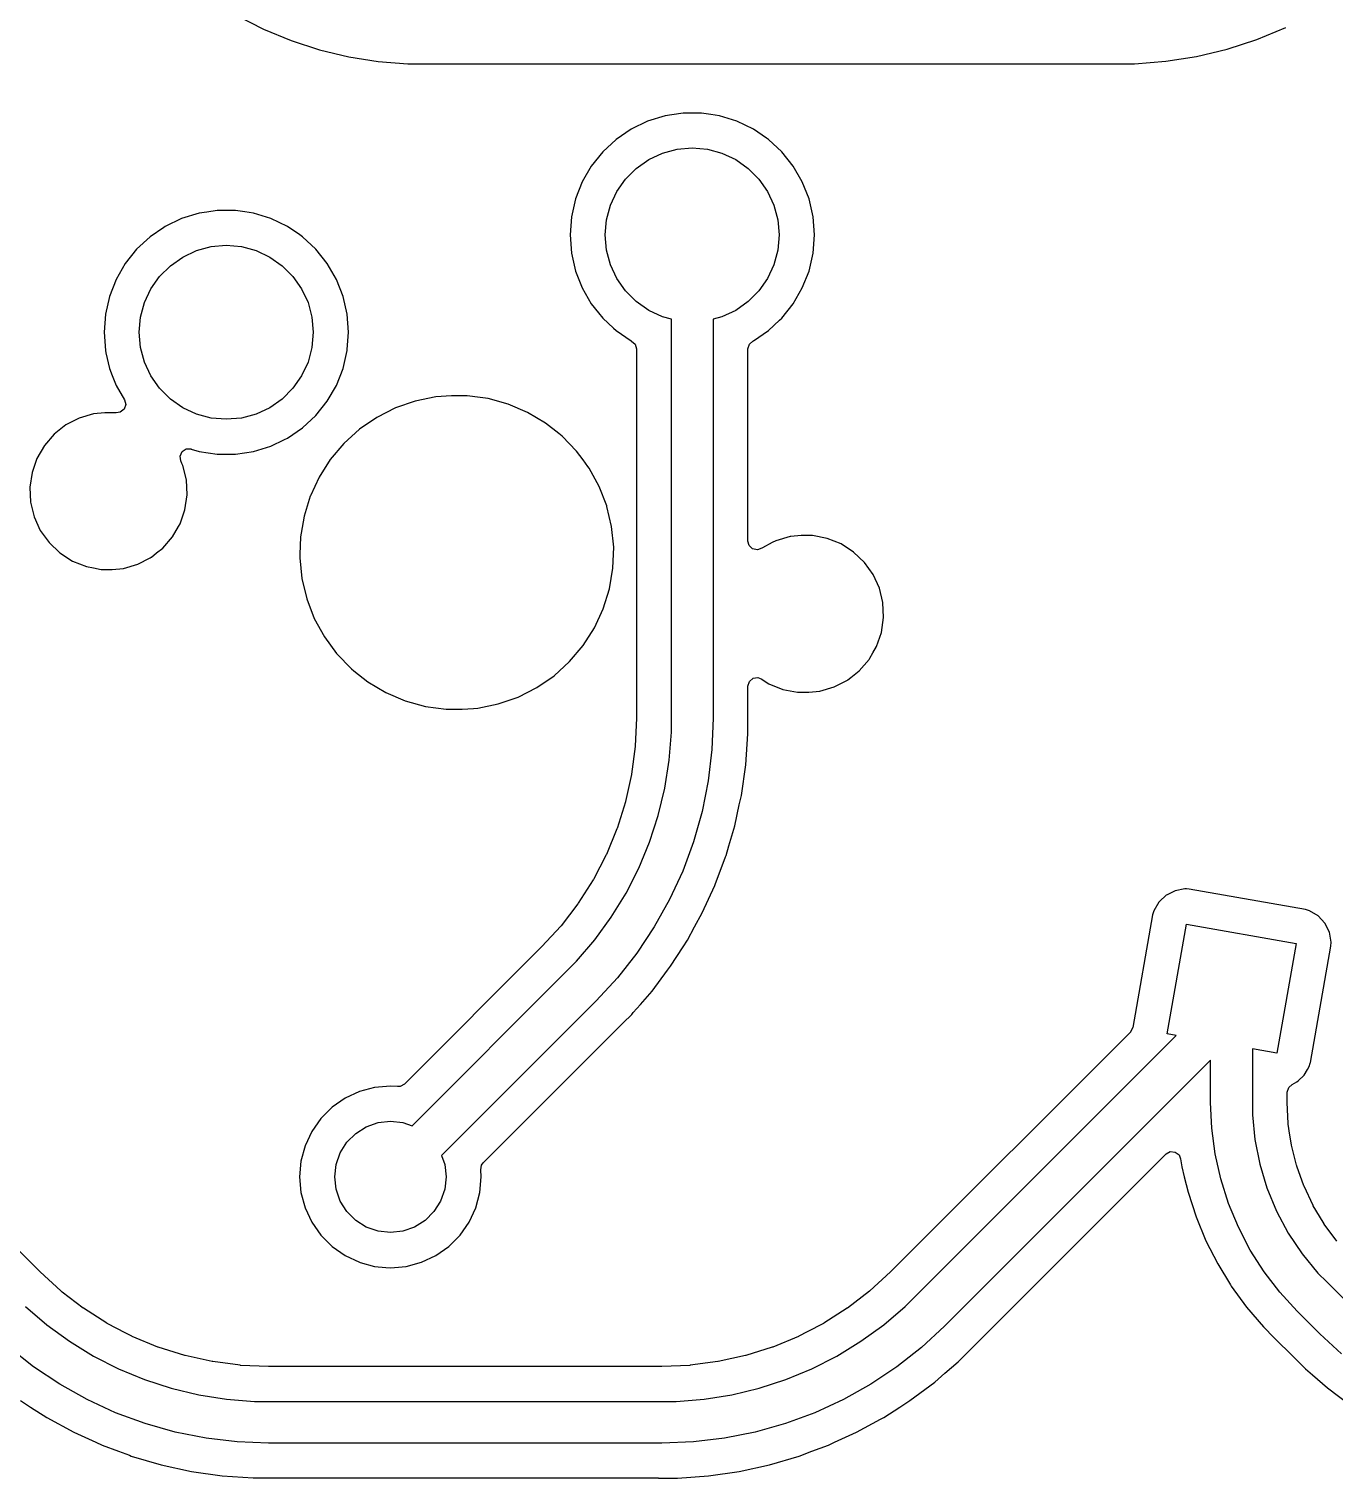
# Model space of a CAD drawing. Extents: x 68 to 346, y -197 to -84.
# Drawn here: x 119.46 to 138.21, y -154.47 to -133.65 of the extents above; entities that cross this region are included whole.
import ezdxf

# ---------------------------------------------------------------- set-up
doc = ezdxf.new("R2010")
doc.units = 0
doc.layers.add('BLACK', color=7, linetype='CONTINUOUS')

msp = doc.modelspace()

# ---------------------------------------------------------------- linework, layer by layer
at = {"layer": 'BLACK', "linetype": 'CONTINUOUS'}
for p, q in [((122.45, -133.458), (122.832, -133.653)), ((122.832, -133.653), (123.229, -133.817)), ((137.103, -133.801), (137.519, -133.628)), ((123.229, -133.817), (123.229, -133.817)), ((123.229, -133.817), (123.229, -133.817)), ((123.229, -133.817), (123.637, -133.949)), ((136.675, -133.94), (137.103, -133.801)), ((137.103, -133.801), (137.103, -133.801)), ((137.103, -133.801), (137.103, -133.801)), ((123.637, -133.949), (124.055, -134.05)), ((124.055, -134.05), (124.055, -134.05)), ((124.055, -134.05), (124.479, -134.117)), ((135.793, -134.115), (136.237, -134.045)), ((136.237, -134.045), (136.675, -133.94)), ((136.237, -134.045), (136.237, -134.045)), ((124.479, -134.117), (124.907, -134.15)), ((124.907, -134.15), (124.907, -134.15)), ((124.907, -134.15), (125.069, -134.15)), ((125.069, -134.15), (125.069, -134.15)), ((125.069, -134.15), (125.076, -134.15)), ((125.076, -134.15), (125.121, -134.15)), ((125.121, -134.15), (125.205, -134.15)), ((125.205, -134.15), (135.035, -134.15)), ((135.035, -134.15), (135.068, -134.15)), ((135.068, -134.15), (135.068, -134.151)), ((135.068, -134.151), (135.119, -134.151)), ((135.119, -134.151), (135.119, -134.151)), ((135.119, -134.151), (135.344, -134.151)), ((135.344, -134.151), (135.793, -134.115)), ((135.344, -134.151), (135.344, -134.151)), ((128.6, -134.9), (128.349, -134.977)), ((128.698, -134.885), (128.6, -134.9)), ((128.6, -134.9), (128.6, -134.9)), ((128.6, -134.9), (128.6, -134.9)), ((128.86, -134.861), (128.698, -134.885)), ((129.122, -134.861), (128.86, -134.861)), ((128.86, -134.861), (128.86, -134.861)), ((129.257, -134.881), (129.122, -134.861)), ((129.122, -134.861), (129.122, -134.861)), ((129.381, -134.9), (129.257, -134.881)), ((129.632, -134.977), (129.381, -134.9)), ((129.381, -134.9), (129.381, -134.9)), ((129.381, -134.9), (129.381, -134.9)), ((128.113, -135.091), (127.896, -135.239)), ((128.349, -134.977), (128.113, -135.091)), ((128.113, -135.091), (128.113, -135.091)), ((129.869, -135.091), (129.632, -134.977)), ((129.632, -134.977), (129.632, -134.977)), ((130.055, -135.218), (129.869, -135.091)), ((129.869, -135.091), (129.869, -135.091)), ((129.869, -135.091), (129.869, -135.091)), ((129.869, -135.091), (129.869, -135.091)), ((127.896, -135.239), (127.704, -135.417)), ((130.085, -135.239), (130.055, -135.218)), ((130.278, -135.417), (130.085, -135.239)), ((127.704, -135.417), (127.54, -135.623)), ((128.187, -135.654), (128.366, -135.529)), ((128.366, -135.529), (128.563, -135.437)), ((128.563, -135.437), (128.774, -135.38)), ((128.774, -135.38), (128.991, -135.361)), ((128.991, -135.361), (129.208, -135.38)), ((129.208, -135.38), (129.418, -135.437)), ((129.418, -135.437), (129.616, -135.529)), ((129.616, -135.529), (129.794, -135.654)), ((130.441, -135.623), (130.278, -135.417)), ((130.278, -135.417), (130.278, -135.417)), ((130.278, -135.417), (130.278, -135.417)), ((127.54, -135.623), (127.409, -135.85)), ((128.033, -135.808), (128.187, -135.654)), ((129.794, -135.654), (129.948, -135.808)), ((130.572, -135.85), (130.441, -135.623)), ((127.409, -135.85), (127.313, -136.094)), ((127.908, -135.986), (128.033, -135.808)), ((129.948, -135.808), (130.073, -135.986)), ((130.668, -136.094), (130.572, -135.85)), ((127.313, -136.094), (127.255, -136.35)), ((127.313, -136.094), (127.313, -136.094)), ((127.816, -136.184), (127.908, -135.986)), ((130.073, -135.986), (130.165, -136.184)), ((130.727, -136.35), (130.668, -136.094)), ((121.906, -136.299), (121.655, -136.376)), ((122.016, -136.282), (121.906, -136.299)), ((121.906, -136.299), (121.906, -136.299)), ((121.906, -136.299), (121.906, -136.299)), ((122.165, -136.26), (122.016, -136.282)), ((122.427, -136.26), (122.165, -136.26)), ((122.165, -136.26), (122.165, -136.26)), ((122.561, -136.28), (122.427, -136.26)), ((122.427, -136.26), (122.427, -136.26)), ((122.687, -136.299), (122.561, -136.28)), ((122.938, -136.376), (122.687, -136.299)), ((122.687, -136.299), (122.687, -136.299)), ((122.687, -136.299), (122.687, -136.299)), ((127.255, -136.35), (127.235, -136.611)), ((127.255, -136.35), (127.255, -136.35)), ((127.76, -136.394), (127.816, -136.184)), ((130.165, -136.184), (130.222, -136.394)), ((130.746, -136.611), (130.727, -136.35)), ((130.727, -136.35), (130.727, -136.35)), ((130.727, -136.35), (130.727, -136.35)), ((130.727, -136.35), (130.727, -136.35)), ((121.398, -136.504), (121.202, -136.638)), ((121.419, -136.49), (121.398, -136.504)), ((121.655, -136.376), (121.419, -136.49)), ((121.419, -136.49), (121.419, -136.49)), ((121.419, -136.49), (121.419, -136.49)), ((121.419, -136.49), (121.419, -136.49)), ((123.174, -136.49), (122.938, -136.376)), ((122.938, -136.376), (122.938, -136.376)), ((123.352, -136.611), (123.174, -136.49)), ((123.174, -136.49), (123.174, -136.49)), ((123.174, -136.49), (123.174, -136.49)), ((123.174, -136.49), (123.174, -136.49)), ((127.741, -136.611), (127.76, -136.394)), ((130.222, -136.394), (130.241, -136.611)), ((121.202, -136.638), (121.009, -136.816)), ((121.869, -136.836), (122.079, -136.779)), ((122.079, -136.779), (122.296, -136.76)), ((122.296, -136.76), (122.513, -136.779)), ((122.513, -136.779), (122.724, -136.836)), ((123.391, -136.638), (123.352, -136.611)), ((123.583, -136.816), (123.391, -136.638)), ((127.235, -136.611), (127.235, -136.611)), ((127.235, -136.611), (127.255, -136.873)), ((127.76, -136.829), (127.741, -136.611)), ((130.241, -136.611), (130.222, -136.829)), ((130.727, -136.873), (130.746, -136.611)), ((130.746, -136.611), (130.746, -136.611)), ((121.009, -136.816), (120.846, -137.021)), ((121.493, -137.053), (121.671, -136.928)), ((121.671, -136.928), (121.869, -136.836)), ((122.724, -136.836), (122.921, -136.928)), ((122.921, -136.928), (123.1, -137.053)), ((123.747, -137.021), (123.583, -136.816)), ((123.583, -136.816), (123.583, -136.816)), ((123.583, -136.816), (123.583, -136.816)), ((127.255, -136.873), (127.255, -136.873)), ((127.255, -136.873), (127.313, -137.129)), ((127.816, -137.039), (127.76, -136.829)), ((130.222, -136.829), (130.165, -137.039)), ((130.668, -137.129), (130.727, -136.873)), ((130.727, -136.873), (130.727, -136.873)), ((120.846, -137.021), (120.715, -137.249)), ((121.339, -137.207), (121.493, -137.053)), ((123.1, -137.053), (123.254, -137.207)), ((123.878, -137.249), (123.747, -137.021)), ((127.313, -137.129), (127.313, -137.129)), ((127.313, -137.129), (127.313, -137.129)), ((127.313, -137.129), (127.409, -137.373)), ((127.908, -137.236), (127.816, -137.039)), ((130.165, -137.039), (130.073, -137.236)), ((130.572, -137.373), (130.668, -137.129)), ((120.715, -137.249), (120.619, -137.493)), ((121.122, -137.583), (121.214, -137.385)), ((121.214, -137.385), (121.339, -137.207)), ((123.254, -137.207), (123.379, -137.385)), ((123.379, -137.385), (123.471, -137.583)), ((123.974, -137.493), (123.878, -137.249)), ((127.409, -137.373), (127.54, -137.6)), ((128.033, -137.415), (127.908, -137.236)), ((130.073, -137.236), (129.948, -137.415)), ((130.441, -137.6), (130.572, -137.373)), ((120.619, -137.493), (120.56, -137.749)), ((120.619, -137.493), (120.619, -137.493)), ((121.065, -137.793), (121.122, -137.583)), ((123.471, -137.583), (123.527, -137.793)), ((124.032, -137.749), (123.974, -137.493)), ((127.54, -137.6), (127.645, -137.732)), ((128.187, -137.569), (128.033, -137.415)), ((128.366, -137.694), (128.187, -137.569)), ((129.794, -137.569), (129.616, -137.694)), ((129.948, -137.415), (129.794, -137.569)), ((130.278, -137.805), (130.441, -137.6)), ((120.56, -137.749), (120.541, -138.01)), ((120.56, -137.749), (120.56, -137.749)), ((121.046, -138.01), (121.065, -137.793)), ((123.527, -137.793), (123.546, -138.01)), ((124.052, -138.01), (124.032, -137.749)), ((124.032, -137.749), (124.032, -137.749)), ((124.032, -137.749), (124.032, -137.749)), ((127.645, -137.732), (127.704, -137.805)), ((127.704, -137.805), (127.861, -137.951)), ((128.563, -137.786), (128.366, -137.694)), ((128.691, -137.82), (128.563, -137.786)), ((128.691, -143.554), (128.691, -137.82)), ((129.418, -137.786), (129.291, -137.82)), ((129.291, -137.82), (129.291, -143.554)), ((129.616, -137.694), (129.418, -137.786)), ((130.243, -137.837), (130.278, -137.805)), ((130.278, -137.805), (130.278, -137.805)), ((130.278, -137.805), (130.278, -137.805)), ((120.541, -138.01), (120.541, -138.01)), ((120.541, -138.01), (120.56, -138.272)), ((121.065, -138.227), (121.046, -138.01)), ((123.546, -138.01), (123.527, -138.227)), ((124.033, -138.255), (124.052, -138.01)), ((124.052, -138.01), (124.052, -138.01)), ((127.861, -137.951), (127.896, -137.984)), ((127.896, -137.984), (128.113, -138.132)), ((129.869, -138.132), (130.085, -137.984)), ((130.085, -137.984), (130.243, -137.837)), ((121.122, -138.438), (121.065, -138.227)), ((123.527, -138.227), (123.471, -138.438)), ((128.113, -138.132), (128.12, -138.135)), ((128.12, -138.135), (128.172, -138.182)), ((128.172, -138.182), (128.19, -138.247)), ((129.791, -138.247), (129.811, -138.18)), ((129.811, -138.18), (129.862, -138.135)), ((129.862, -138.135), (129.869, -138.132)), ((120.56, -138.272), (120.56, -138.272)), ((120.56, -138.272), (120.56, -138.272)), ((120.56, -138.272), (120.56, -138.272)), ((120.56, -138.272), (120.568, -138.305)), ((120.568, -138.305), (120.619, -138.528)), ((121.214, -138.635), (121.122, -138.438)), ((123.471, -138.438), (123.379, -138.635)), ((123.974, -138.528), (124.032, -138.272)), ((124.032, -138.272), (124.033, -138.255)), ((128.19, -138.247), (128.19, -143.554)), ((129.791, -138.855), (129.791, -138.247)), ((120.619, -138.528), (120.619, -138.528)), ((120.619, -138.528), (120.619, -138.528)), ((120.619, -138.528), (120.659, -138.631)), ((120.659, -138.631), (120.715, -138.772)), ((121.339, -138.814), (121.214, -138.635)), ((123.379, -138.635), (123.254, -138.814)), ((123.878, -138.772), (123.974, -138.528)), ((120.715, -138.772), (120.835, -138.981)), ((121.493, -138.968), (121.339, -138.814)), ((123.254, -138.814), (123.1, -138.968)), ((123.747, -138.999), (123.878, -138.772)), ((129.791, -141.012), (129.791, -138.855)), ((120.852, -139.048), (120.829, -139.114)), ((120.835, -138.981), (120.852, -139.048)), ((121.671, -139.093), (121.493, -138.968)), ((123.1, -138.968), (122.921, -139.093)), ((123.583, -139.204), (123.747, -138.999)), ((125.011, -138.998), (124.727, -139.097)), ((125.307, -138.938), (125.011, -138.998)), ((125.532, -138.923), (125.307, -138.938)), ((125.307, -138.938), (125.307, -138.938)), ((125.758, -138.923), (125.532, -138.923)), ((125.532, -138.923), (125.532, -138.923)), ((125.944, -138.948), (125.758, -138.923)), ((126.057, -138.963), (125.944, -138.948)), ((126.347, -139.042), (126.057, -138.963)), ((126.625, -139.16), (126.347, -139.042)), ((126.347, -139.042), (126.347, -139.042)), ((120.184, -139.241), (119.993, -139.34)), ((120.39, -139.181), (120.184, -139.241)), ((120.551, -139.166), (120.39, -139.181)), ((120.39, -139.181), (120.39, -139.181)), ((120.712, -139.166), (120.551, -139.166)), ((120.716, -139.166), (120.712, -139.166)), ((120.774, -139.158), (120.716, -139.166)), ((120.829, -139.114), (120.774, -139.158)), ((121.869, -139.185), (121.671, -139.093)), ((122.079, -139.241), (121.869, -139.185)), ((122.296, -139.26), (122.079, -139.241)), ((122.513, -139.241), (122.296, -139.26)), ((122.724, -139.185), (122.513, -139.241)), ((122.921, -139.093), (122.724, -139.185)), ((123.391, -139.383), (123.583, -139.204)), ((124.458, -139.233), (124.209, -139.403)), ((124.727, -139.097), (124.458, -139.233)), ((124.727, -139.097), (124.727, -139.097)), ((126.884, -139.314), (126.625, -139.16)), ((119.824, -139.473), (119.683, -139.635)), ((119.993, -139.34), (119.824, -139.473)), ((119.824, -139.473), (119.824, -139.473)), ((123.174, -139.53), (123.391, -139.383)), ((124.209, -139.403), (123.986, -139.605)), ((127.074, -139.464), (126.884, -139.314)), ((126.884, -139.314), (126.884, -139.314)), ((126.884, -139.314), (126.884, -139.314)), ((127.12, -139.5), (127.074, -139.464)), ((119.683, -139.635), (119.576, -139.821)), ((121.663, -139.724), (121.721, -139.686)), ((121.721, -139.686), (121.791, -139.686)), ((121.791, -139.686), (121.793, -139.687)), ((121.793, -139.687), (121.906, -139.722)), ((122.687, -139.722), (122.938, -139.644)), ((122.938, -139.644), (123.132, -139.551)), ((123.132, -139.551), (123.174, -139.53)), ((123.174, -139.53), (123.174, -139.53)), ((123.174, -139.53), (123.174, -139.53)), ((123.986, -139.605), (123.791, -139.835)), ((127.33, -139.717), (127.12, -139.5)), ((119.576, -139.821), (119.506, -140.025)), ((121.633, -139.788), (121.663, -139.724)), ((121.643, -139.857), (121.633, -139.788)), ((121.66, -139.893), (121.643, -139.857)), ((121.673, -139.921), (121.66, -139.893)), ((121.906, -139.722), (122.165, -139.761)), ((122.165, -139.761), (122.427, -139.761)), ((122.427, -139.761), (122.687, -139.722)), ((123.791, -139.835), (123.629, -140.089)), ((127.423, -139.844), (127.33, -139.717)), ((127.491, -139.936), (127.423, -139.844)), ((119.506, -140.025), (119.475, -140.237)), ((119.506, -140.025), (119.506, -140.025)), ((121.724, -140.13), (121.673, -139.921)), ((123.629, -140.089), (123.504, -140.36)), ((123.629, -140.089), (123.629, -140.089)), ((127.508, -139.96), (127.491, -139.936)), ((127.653, -140.224), (127.508, -139.96)), ((119.475, -140.237), (119.475, -140.237)), ((119.475, -140.237), (119.485, -140.452)), ((121.734, -140.345), (121.724, -140.13)), ((127.762, -140.505), (127.653, -140.224)), ((119.485, -140.452), (119.536, -140.661)), ((121.703, -140.558), (121.734, -140.345)), ((123.502, -140.365), (123.413, -140.65)), ((123.504, -140.36), (123.502, -140.363)), ((123.502, -140.363), (123.502, -140.365)), ((127.763, -140.512), (127.762, -140.505)), ((127.762, -140.505), (127.762, -140.505)), ((127.762, -140.505), (127.762, -140.505)), ((127.831, -140.798), (127.763, -140.512)), ((119.536, -140.661), (119.536, -140.661)), ((119.536, -140.661), (119.625, -140.855)), ((121.633, -140.761), (121.703, -140.558)), ((123.413, -140.65), (123.372, -140.896)), ((119.625, -140.855), (119.625, -140.856)), ((119.625, -140.856), (119.75, -141.031)), ((121.385, -141.109), (121.525, -140.947)), ((121.525, -140.947), (121.526, -140.946)), ((121.526, -140.946), (121.611, -140.798)), ((121.611, -140.798), (121.633, -140.761)), ((123.363, -140.947), (123.354, -141.204)), ((123.372, -140.896), (123.363, -140.947)), ((127.862, -141.098), (127.831, -140.798)), ((130.396, -140.945), (130.19, -141.006)), ((130.408, -140.944), (130.396, -140.945)), ((130.396, -140.945), (130.396, -140.945)), ((130.556, -140.93), (130.408, -140.944)), ((130.718, -140.93), (130.556, -140.93)), ((130.929, -140.971), (130.718, -140.93)), ((130.718, -140.93), (130.718, -140.93)), ((119.75, -141.031), (119.75, -141.031)), ((119.75, -141.031), (119.75, -141.031)), ((119.75, -141.031), (119.906, -141.18)), ((121.295, -141.18), (121.385, -141.109)), ((127.851, -141.399), (127.862, -141.098)), ((129.808, -141.074), (129.791, -141.012)), ((129.858, -141.122), (129.808, -141.074)), ((129.927, -141.136), (129.858, -141.122)), ((129.992, -141.11), (129.927, -141.136)), ((129.999, -141.104), (129.992, -141.11)), ((130.14, -141.031), (129.999, -141.104)), ((130.19, -141.006), (130.14, -141.031)), ((130.19, -141.006), (130.19, -141.006)), ((130.19, -141.006), (130.19, -141.006)), ((131.128, -141.05), (130.929, -140.971)), ((131.309, -141.167), (131.128, -141.05)), ((119.906, -141.18), (119.906, -141.18)), ((119.906, -141.18), (119.906, -141.18)), ((119.906, -141.18), (120.086, -141.296)), ((120.086, -141.296), (120.286, -141.376)), ((120.818, -141.401), (121.025, -141.341)), ((121.025, -141.341), (121.203, -141.249)), ((121.203, -141.249), (121.216, -141.242)), ((121.216, -141.242), (121.22, -141.239)), ((121.22, -141.239), (121.295, -141.18)), ((123.354, -141.204), (123.353, -141.249)), ((123.353, -141.249), (123.383, -141.548)), ((131.465, -141.315), (131.309, -141.167)), ((131.589, -141.49), (131.465, -141.315)), ((131.465, -141.315), (131.465, -141.315)), ((131.465, -141.315), (131.465, -141.315)), ((120.286, -141.376), (120.391, -141.396)), ((120.391, -141.396), (120.497, -141.417)), ((120.497, -141.417), (120.497, -141.417)), ((120.497, -141.417), (120.658, -141.417)), ((120.658, -141.417), (120.818, -141.401)), ((120.658, -141.417), (120.658, -141.417)), ((123.383, -141.548), (123.383, -141.548)), ((123.383, -141.548), (123.453, -141.841)), ((127.801, -141.696), (127.851, -141.399)), ((131.679, -141.686), (131.589, -141.49)), ((127.712, -141.984), (127.801, -141.696)), ((131.729, -141.894), (131.679, -141.686)), ((123.453, -141.841), (123.453, -141.841)), ((123.453, -141.841), (123.561, -142.123)), ((127.585, -142.257), (127.712, -141.984)), ((131.739, -142.109), (131.729, -141.894)), ((123.561, -142.123), (123.561, -142.123)), ((123.561, -142.123), (123.706, -142.387)), ((131.709, -142.322), (131.739, -142.109)), ((123.706, -142.387), (123.706, -142.387)), ((123.706, -142.387), (123.881, -142.624)), ((127.423, -142.511), (127.585, -142.257)), ((131.639, -142.525), (131.709, -142.322)), ((127.229, -142.741), (127.423, -142.511)), ((131.587, -142.615), (131.639, -142.525)), ((123.881, -142.624), (123.885, -142.629)), ((123.885, -142.629), (124.094, -142.846)), ((127.005, -142.943), (127.229, -142.741)), ((131.39, -142.874), (131.531, -142.711)), ((131.531, -142.711), (131.543, -142.69)), ((131.543, -142.69), (131.587, -142.615)), ((124.094, -142.846), (124.127, -142.872)), ((124.127, -142.872), (124.331, -143.033)), ((126.757, -143.114), (127.005, -142.943)), ((129.791, -143.094), (129.811, -143.027)), ((129.811, -143.027), (129.864, -142.981)), ((129.864, -142.981), (129.933, -142.971)), ((129.933, -142.971), (129.982, -142.99)), ((129.982, -142.99), (130.092, -143.06)), ((131.03, -143.105), (131.221, -143.006)), ((131.221, -143.006), (131.228, -143.002)), ((131.228, -143.002), (131.271, -142.968)), ((131.271, -142.968), (131.39, -142.874)), ((124.331, -143.033), (124.331, -143.033)), ((124.331, -143.033), (124.331, -143.033)), ((124.331, -143.033), (124.59, -143.186)), ((124.59, -143.186), (124.867, -143.304)), ((126.488, -143.25), (126.757, -143.114)), ((129.791, -143.554), (129.791, -143.094)), ((130.092, -143.06), (130.292, -143.14)), ((130.292, -143.14), (130.397, -143.161)), ((130.397, -143.161), (130.503, -143.181)), ((130.503, -143.181), (130.503, -143.181)), ((130.503, -143.181), (130.664, -143.181)), ((130.664, -143.181), (130.824, -143.166)), ((130.664, -143.181), (130.664, -143.181)), ((130.824, -143.166), (131.03, -143.105)), ((124.867, -143.304), (125.158, -143.384)), ((125.158, -143.384), (125.457, -143.424)), ((125.457, -143.424), (125.457, -143.424)), ((125.457, -143.424), (125.683, -143.424)), ((125.683, -143.424), (125.846, -143.413)), ((125.846, -143.413), (125.908, -143.409)), ((125.908, -143.409), (126.203, -143.349)), ((126.203, -143.349), (126.488, -143.25)), ((128.19, -143.554), (128.173, -143.956)), ((128.691, -143.756), (128.691, -143.554)), ((128.691, -143.554), (128.691, -143.554)), ((129.291, -143.554), (129.273, -144.005)), ((129.291, -143.554), (129.291, -143.554)), ((129.791, -143.777), (129.791, -143.554)), ((128.659, -144.159), (128.691, -143.756)), ((129.76, -144.222), (129.791, -143.777)), ((128.172, -143.962), (128.12, -144.358)), ((128.173, -143.956), (128.172, -143.962)), ((129.273, -144.005), (129.22, -144.453)), ((128.596, -144.558), (128.659, -144.159)), ((129.696, -144.663), (129.76, -144.222)), ((128.119, -144.363), (128.033, -144.753)), ((128.12, -144.358), (128.119, -144.363)), ((129.22, -144.453), (129.132, -144.895)), ((128.502, -144.951), (128.596, -144.558)), ((129.667, -144.798), (129.696, -144.663)), ((128.031, -144.758), (127.911, -145.139)), ((128.033, -144.753), (128.031, -144.758)), ((129.132, -144.895), (129.01, -145.329)), ((129.601, -145.099), (129.667, -144.798)), ((128.377, -145.335), (128.502, -144.951)), ((129.516, -145.388), (129.601, -145.099)), ((127.909, -145.144), (127.757, -145.513)), ((127.911, -145.139), (127.909, -145.144)), ((127.754, -145.518), (127.57, -145.873)), ((127.757, -145.513), (127.754, -145.518)), ((128.222, -145.709), (128.377, -145.335)), ((129.01, -145.329), (128.854, -145.752)), ((129.469, -145.545), (129.476, -145.527)), ((129.476, -145.527), (129.516, -145.388)), ((128.039, -146.069), (128.222, -145.709)), ((129.32, -145.945), (129.469, -145.545)), ((127.567, -145.877), (127.352, -146.214)), ((127.57, -145.873), (127.567, -145.877)), ((128.854, -145.752), (128.665, -146.161)), ((127.828, -146.413), (128.039, -146.069)), ((129.135, -146.35), (129.315, -145.956)), ((129.315, -145.956), (129.32, -145.945)), ((135.799, -146.098), (135.703, -146.188)), ((135.812, -146.091), (135.799, -146.098)), ((135.928, -146.033), (135.812, -146.091)), ((136.069, -146.007), (135.928, -146.033)), ((135.928, -146.033), (135.928, -146.033)), ((135.928, -146.033), (135.928, -146.033)), ((136.089, -146.008), (136.069, -146.007)), ((136.069, -146.007), (136.069, -146.007)), ((136.069, -146.007), (136.069, -146.007)), ((136.129, -146.011), (136.089, -146.008)), ((137.799, -146.305), (136.129, -146.011)), ((136.129, -146.011), (136.129, -146.011)), ((136.129, -146.011), (136.129, -146.011)), ((127.349, -146.219), (127.106, -146.535)), ((127.352, -146.214), (127.349, -146.219)), ((128.665, -146.161), (128.445, -146.554)), ((129.023, -146.554), (129.135, -146.35)), ((135.622, -146.32), (135.605, -146.378)), ((135.694, -146.196), (135.622, -146.32)), ((135.622, -146.32), (135.622, -146.32)), ((135.703, -146.188), (135.694, -146.196)), ((137.857, -146.322), (137.799, -146.305)), ((137.799, -146.305), (137.799, -146.305)), ((137.981, -146.395), (137.857, -146.322)), ((137.857, -146.322), (137.857, -146.322)), ((127.103, -146.54), (126.831, -146.836)), ((127.106, -146.535), (127.103, -146.54)), ((127.59, -146.74), (127.828, -146.413)), ((128.445, -146.554), (128.194, -146.929)), ((128.921, -146.742), (129.023, -146.554)), ((135.605, -146.378), (135.319, -147.997)), ((135.605, -146.378), (135.605, -146.378)), ((135.812, -148.088), (136.089, -146.512)), ((136.089, -146.512), (137.665, -146.79)), ((138.079, -146.5), (137.981, -146.395)), ((137.981, -146.395), (137.981, -146.395)), ((137.981, -146.395), (137.981, -146.395)), ((138.144, -146.628), (138.079, -146.5)), ((127.328, -147.047), (127.59, -146.74)), ((128.86, -146.837), (128.921, -146.742)), ((138.17, -146.77), (138.144, -146.628)), ((138.166, -146.83), (138.17, -146.77)), ((126.831, -146.836), (124.855, -148.812)), ((128.194, -146.929), (127.915, -147.283)), ((128.68, -147.117), (128.86, -146.837)), ((137.665, -146.79), (137.387, -148.366)), ((137.872, -148.5), (138.166, -146.83)), ((124.965, -149.41), (127.185, -147.19)), ((127.185, -147.19), (127.328, -147.047)), ((127.185, -147.19), (127.185, -147.19)), ((127.185, -147.19), (127.185, -147.19)), ((128.413, -147.474), (128.636, -147.176)), ((128.636, -147.176), (128.68, -147.117)), ((127.915, -147.283), (127.609, -147.614)), ((128.246, -147.666), (128.413, -147.474)), ((127.609, -147.614), (125.389, -149.835)), ((127.609, -147.614), (127.609, -147.614)), ((128, -147.931), (128.121, -147.811)), ((128.121, -147.811), (128.144, -147.783)), ((128.144, -147.783), (128.246, -147.666)), ((125.987, -149.944), (127.995, -147.936)), ((127.995, -147.936), (128, -147.931)), ((127.995, -147.936), (127.995, -147.936)), ((128, -147.931), (128, -147.931)), ((135.319, -147.997), (135.288, -148.059)), ((135.285, -148.063), (131.866, -151.481)), ((132.192, -151.864), (135.945, -148.111)), ((135.288, -148.059), (135.285, -148.063)), ((135.945, -148.111), (135.812, -148.088)), ((137.387, -148.366), (137.038, -148.304)), ((137.038, -148.304), (137.038, -149.074)), ((136.438, -148.466), (132.616, -152.288)), ((136.438, -149.074), (136.438, -148.466)), ((137.782, -148.681), (137.83, -148.6)), ((137.83, -148.6), (137.855, -148.557)), ((137.855, -148.557), (137.868, -148.511)), ((137.855, -148.557), (137.855, -148.557)), ((137.868, -148.511), (137.872, -148.5)), ((124.428, -148.859), (124.209, -148.917)), ((124.655, -148.839), (124.428, -148.859)), ((124.428, -148.859), (124.428, -148.859)), ((124.757, -148.848), (124.655, -148.839)), ((124.655, -148.839), (124.655, -148.839)), ((124.794, -148.845), (124.757, -148.848)), ((124.855, -148.812), (124.794, -148.845)), ((137.539, -148.926), (137.559, -148.859)), ((137.559, -148.859), (137.607, -148.815)), ((137.607, -148.815), (137.677, -148.78)), ((137.677, -148.78), (137.696, -148.762)), ((137.696, -148.762), (137.782, -148.681)), ((124.002, -149.014), (123.816, -149.144)), ((124.209, -148.917), (124.002, -149.014)), ((124.002, -149.014), (124.002, -149.014)), ((124.209, -148.917), (124.209, -148.917)), ((137.539, -149.072), (137.539, -148.926)), ((123.816, -149.144), (123.655, -149.305)), ((136.455, -149.444), (136.438, -149.074)), ((136.438, -149.074), (136.438, -149.074)), ((137.038, -149.074), (137.038, -149.074)), ((137.038, -149.074), (137.038, -149.074)), ((137.038, -149.074), (137.038, -149.253)), ((137.038, -149.253), (137.074, -149.609)), ((137.539, -149.075), (137.539, -149.072)), ((137.554, -149.379), (137.539, -149.075)), ((123.655, -149.305), (123.524, -149.491)), ((124.156, -149.519), (124.308, -149.423)), ((124.308, -149.423), (124.477, -149.364)), ((124.477, -149.364), (124.655, -149.344)), ((124.655, -149.344), (124.833, -149.364)), ((124.833, -149.364), (124.965, -149.41)), ((136.503, -149.811), (136.455, -149.444)), ((137.554, -149.385), (137.554, -149.379)), ((137.578, -149.547), (137.554, -149.385)), ((123.524, -149.491), (123.428, -149.698)), ((123.524, -149.491), (123.524, -149.491)), ((123.934, -149.797), (124.03, -149.645)), ((124.03, -149.645), (124.156, -149.519)), ((137.074, -149.609), (137.143, -149.961)), ((137.599, -149.684), (137.578, -149.547)), ((137.6, -149.69), (137.599, -149.684)), ((137.671, -149.974), (137.6, -149.69)), ((123.428, -149.698), (123.369, -149.917)), ((123.428, -149.698), (123.428, -149.698)), ((123.875, -149.966), (123.934, -149.797)), ((125.389, -149.835), (125.435, -149.966)), ((133.029, -152.583), (135.797, -149.815)), ((135.797, -149.815), (135.858, -149.782)), ((135.858, -149.782), (135.928, -149.787)), ((135.928, -149.787), (135.984, -149.829)), ((135.984, -149.829), (136.007, -149.884)), ((136.007, -149.884), (136.025, -150)), ((136.583, -150.173), (136.503, -149.811)), ((123.369, -149.917), (123.35, -150.144)), ((123.369, -149.917), (123.369, -149.917)), ((123.855, -150.144), (123.875, -149.966)), ((125.435, -149.966), (125.455, -150.144)), ((125.952, -150.042), (125.965, -149.974)), ((125.96, -150.144), (125.952, -150.042)), ((125.965, -149.974), (125.987, -149.944)), ((136.025, -150), (136.026, -150)), ((136.026, -150), (136.06, -150.144)), ((137.143, -149.961), (137.247, -150.304)), ((137.674, -149.984), (137.671, -149.974)), ((137.675, -149.99), (137.674, -149.984)), ((137.777, -150.275), (137.675, -149.99)), ((119.622, -151.51), (118.256, -150.144)), ((123.35, -150.144), (123.35, -150.144)), ((123.35, -150.144), (123.369, -150.371)), ((123.875, -150.322), (123.855, -150.144)), ((125.455, -150.144), (125.435, -150.322)), ((125.941, -150.371), (125.96, -150.144)), ((136.06, -150.144), (136.113, -150.363)), ((136.694, -150.526), (136.583, -150.173)), ((137.247, -150.304), (137.385, -150.635)), ((137.78, -150.28), (137.777, -150.275)), ((137.909, -150.554), (137.78, -150.28)), ((123.369, -150.371), (123.369, -150.371)), ((123.369, -150.371), (123.428, -150.591)), ((123.934, -150.491), (123.875, -150.322)), ((124.03, -150.643), (123.934, -150.491)), ((125.376, -150.491), (125.28, -150.643)), ((125.435, -150.322), (125.376, -150.491)), ((125.882, -150.591), (125.941, -150.371)), ((136.113, -150.363), (136.113, -150.363)), ((136.113, -150.363), (136.228, -150.718)), ((123.428, -150.591), (123.428, -150.591)), ((123.428, -150.591), (123.524, -150.797)), ((124.156, -150.77), (124.03, -150.643)), ((125.28, -150.643), (125.154, -150.77)), ((125.786, -150.797), (125.882, -150.591)), ((136.228, -150.718), (136.228, -150.718)), ((136.228, -150.718), (136.37, -151.061)), ((136.836, -150.868), (136.694, -150.526)), ((137.385, -150.635), (137.553, -150.951)), ((137.912, -150.559), (137.909, -150.554)), ((138.054, -150.797), (137.912, -150.559)), ((123.524, -150.797), (123.524, -150.797)), ((123.524, -150.797), (123.655, -150.983)), ((124.308, -150.865), (124.156, -150.77)), ((124.477, -150.924), (124.308, -150.865)), ((124.655, -150.944), (124.477, -150.924)), ((124.833, -150.924), (124.655, -150.944)), ((125.002, -150.865), (124.833, -150.924)), ((125.154, -150.77), (125.002, -150.865)), ((125.655, -150.983), (125.786, -150.797)), ((137.007, -151.197), (136.836, -150.868)), ((138.068, -150.819), (138.054, -150.797)), ((138.071, -150.824), (138.068, -150.819)), ((138.251, -151.067), (138.071, -150.824)), ((123.655, -150.983), (123.816, -151.144)), ((123.816, -151.144), (123.816, -151.144)), ((123.816, -151.144), (124.002, -151.275)), ((125.308, -151.275), (125.494, -151.144)), ((125.494, -151.144), (125.655, -150.983)), ((136.37, -151.061), (136.371, -151.063)), ((136.371, -151.063), (136.54, -151.395)), ((137.553, -150.951), (137.752, -151.249)), ((124.002, -151.275), (124.209, -151.371)), ((125.102, -151.371), (125.308, -151.275)), ((137.206, -151.509), (137.007, -151.197)), ((137.752, -151.249), (137.98, -151.526)), ((119.919, -151.782), (119.622, -151.51)), ((124.209, -151.371), (124.209, -151.371)), ((124.209, -151.371), (124.209, -151.371)), ((124.209, -151.371), (124.221, -151.374)), ((124.221, -151.374), (124.428, -151.43)), ((124.428, -151.43), (124.59, -151.444)), ((124.59, -151.444), (124.655, -151.45)), ((124.655, -151.45), (124.712, -151.445)), ((124.655, -151.45), (124.655, -151.45)), ((124.655, -151.45), (124.655, -151.45)), ((124.712, -151.445), (124.882, -151.43)), ((124.882, -151.43), (125.102, -151.371)), ((131.838, -151.51), (131.541, -151.782)), ((131.866, -151.481), (131.838, -151.51)), ((136.54, -151.395), (136.54, -151.395)), ((136.54, -151.395), (136.724, -151.695)), ((137.432, -151.803), (137.206, -151.509)), ((137.98, -151.526), (138.106, -151.652)), ((136.724, -151.695), (136.735, -151.713)), ((136.735, -151.713), (136.735, -151.713)), ((136.735, -151.713), (136.954, -152.015)), ((138.106, -151.652), (138.106, -151.652)), ((138.106, -151.652), (138.431, -151.977)), ((119.923, -151.785), (119.919, -151.782)), ((119.941, -151.799), (119.923, -151.785)), ((120.24, -152.029), (119.941, -151.799)), ((131.537, -151.785), (131.22, -152.029)), ((131.541, -151.782), (131.537, -151.785)), ((132.049, -152.007), (132.192, -151.864)), ((132.192, -151.864), (132.192, -151.864)), ((137.682, -152.076), (137.432, -151.803)), ((119.411, -152.007), (119.718, -152.269)), ((120.244, -152.032), (120.24, -152.029)), ((120.581, -152.246), (120.244, -152.032)), ((131.216, -152.032), (130.879, -152.246)), ((131.22, -152.029), (131.216, -152.032)), ((131.742, -152.269), (132.049, -152.007)), ((136.954, -152.015), (137.196, -152.298)), ((138.007, -152.401), (137.682, -152.076)), ((137.682, -152.076), (137.682, -152.076)), ((119.718, -152.269), (120.045, -152.507)), ((120.586, -152.249), (120.581, -152.246)), ((120.852, -152.388), (120.586, -152.249)), ((120.94, -152.433), (120.852, -152.388)), ((130.641, -152.37), (130.52, -152.433)), ((130.874, -152.249), (130.641, -152.37)), ((130.879, -152.246), (130.874, -152.249)), ((131.415, -152.507), (131.742, -152.269)), ((132.616, -152.288), (132.285, -152.594)), ((132.616, -152.288), (132.616, -152.288)), ((137.196, -152.298), (137.254, -152.356)), ((137.254, -152.356), (137.295, -152.397)), ((137.295, -152.397), (137.295, -152.397)), ((137.295, -152.397), (137.686, -152.788)), ((119.529, -152.873), (119.175, -152.594)), ((120.045, -152.507), (120.39, -152.718)), ((120.945, -152.436), (120.94, -152.433)), ((121.314, -152.589), (120.945, -152.436)), ((121.319, -152.59), (121.314, -152.589)), ((121.7, -152.711), (121.319, -152.59)), ((130.141, -152.59), (129.76, -152.711)), ((130.146, -152.589), (130.141, -152.59)), ((130.515, -152.436), (130.146, -152.589)), ((130.52, -152.433), (130.515, -152.436)), ((131.07, -152.718), (131.415, -152.507)), ((132.285, -152.594), (131.931, -152.873)), ((132.97, -152.642), (133.028, -152.584)), ((133.028, -152.584), (133.029, -152.583)), ((133.029, -152.583), (133.029, -152.583)), ((138.316, -152.687), (138.007, -152.401)), ((138.007, -152.401), (138.007, -152.401)), ((120.39, -152.718), (120.75, -152.901)), ((121.705, -152.712), (121.7, -152.711)), ((122.095, -152.798), (121.705, -152.712)), ((122.101, -152.799), (122.095, -152.798)), ((122.497, -152.851), (122.101, -152.799)), ((129.359, -152.799), (128.963, -152.851)), ((129.365, -152.798), (129.359, -152.799)), ((129.755, -152.712), (129.365, -152.798)), ((129.76, -152.711), (129.755, -152.712)), ((130.71, -152.901), (131.07, -152.718)), ((132.62, -152.966), (132.812, -152.8)), ((132.812, -152.8), (132.97, -152.642)), ((132.812, -152.8), (132.812, -152.8)), ((132.812, -152.8), (132.812, -152.8)), ((137.686, -152.788), (137.686, -152.788)), ((137.686, -152.788), (137.801, -152.903)), ((119.904, -153.124), (119.529, -152.873)), ((120.75, -152.901), (121.123, -153.056)), ((122.502, -152.852), (122.497, -152.851)), ((122.904, -152.869), (122.502, -152.852)), ((128.556, -152.869), (122.904, -152.869)), ((128.958, -152.852), (128.556, -152.869)), ((128.963, -152.851), (128.958, -152.852)), ((130.337, -153.056), (130.71, -152.901)), ((131.931, -152.873), (131.556, -153.124)), ((132.475, -153.092), (132.62, -152.966)), ((137.801, -152.903), (137.899, -152.988)), ((137.899, -152.988), (138.117, -153.177)), ((120.297, -153.344), (119.904, -153.124)), ((121.123, -153.056), (121.507, -153.181)), ((121.507, -153.181), (121.9, -153.275)), ((129.56, -153.275), (129.953, -153.181)), ((129.953, -153.181), (130.337, -153.056)), ((131.556, -153.124), (131.163, -153.344)), ((132.118, -153.359), (132.475, -153.092)), ((138.117, -153.177), (138.452, -153.428)), ((119.342, -153.359), (119.486, -153.452)), ((120.707, -153.533), (120.297, -153.344)), ((121.9, -153.275), (122.299, -153.338)), ((122.299, -153.338), (122.702, -153.37)), ((122.702, -153.37), (122.904, -153.37)), ((122.904, -153.37), (128.556, -153.37)), ((128.556, -153.37), (128.556, -153.37)), ((128.556, -153.37), (128.758, -153.37)), ((128.758, -153.37), (129.161, -153.338)), ((129.161, -153.338), (129.56, -153.275)), ((131.163, -153.344), (130.753, -153.533)), ((131.974, -153.452), (132.118, -153.359)), ((132.118, -153.359), (132.118, -153.359)), ((119.486, -153.452), (119.717, -153.6)), ((119.717, -153.6), (119.717, -153.6)), ((119.717, -153.6), (120.108, -153.814)), ((121.13, -153.689), (120.707, -153.533)), ((130.753, -153.533), (130.33, -153.689)), ((131.352, -153.814), (131.697, -153.626)), ((131.697, -153.626), (131.743, -153.6)), ((131.743, -153.6), (131.974, -153.452)), ((120.108, -153.814), (120.424, -153.958)), ((121.564, -153.811), (121.13, -153.689)), ((122.006, -153.899), (121.564, -153.811)), ((129.896, -153.811), (129.454, -153.899)), ((130.33, -153.689), (129.896, -153.811)), ((131.036, -153.958), (131.352, -153.814)), ((120.424, -153.958), (120.514, -153.999)), ((120.514, -153.999), (120.749, -154.087)), ((122.453, -153.952), (122.006, -153.899)), ((122.904, -153.97), (122.453, -153.952)), ((128.556, -153.97), (122.904, -153.97)), ((122.904, -153.97), (122.904, -153.97)), ((122.904, -153.97), (122.904, -153.97)), ((129.007, -153.952), (128.556, -153.97)), ((128.556, -153.97), (128.556, -153.97)), ((128.556, -153.97), (128.556, -153.97)), ((128.556, -153.97), (128.556, -153.97)), ((129.454, -153.899), (129.007, -153.952)), ((130.711, -154.087), (130.946, -153.999)), ((130.946, -153.999), (131.036, -153.958)), ((120.749, -154.087), (120.904, -154.145)), ((120.904, -154.145), (120.931, -154.155)), ((120.931, -154.155), (121.359, -154.28)), ((130.101, -154.28), (130.529, -154.155)), ((130.529, -154.155), (130.711, -154.087)), ((130.529, -154.155), (130.529, -154.155)), ((121.359, -154.28), (121.359, -154.28)), ((121.359, -154.28), (121.359, -154.28)), ((121.359, -154.28), (121.359, -154.28)), ((121.359, -154.28), (121.795, -154.375)), ((121.795, -154.375), (122.236, -154.439)), ((122.236, -154.439), (122.681, -154.47)), ((122.681, -154.47), (122.681, -154.47)), ((122.681, -154.47), (122.845, -154.47)), ((122.845, -154.47), (122.845, -154.47)), ((122.845, -154.47), (122.859, -154.47)), ((122.859, -154.47), (122.904, -154.47)), ((122.904, -154.47), (122.988, -154.47)), ((122.988, -154.47), (128.472, -154.47)), ((128.472, -154.47), (128.505, -154.47)), ((128.505, -154.47), (128.505, -154.471)), ((128.505, -154.471), (128.556, -154.471)), ((128.556, -154.471), (128.556, -154.471)), ((128.556, -154.471), (128.779, -154.471)), ((128.779, -154.471), (129.224, -154.439)), ((128.779, -154.471), (128.779, -154.471)), ((129.224, -154.439), (129.665, -154.375)), ((129.665, -154.375), (130.101, -154.28)), ((130.101, -154.28), (130.101, -154.28)), ((130.101, -154.28), (130.101, -154.28)), ((130.101, -154.28), (130.101, -154.28))]:
    msp.add_line(p, q, dxfattribs=at)

doc.saveas('drawing.dxf')
